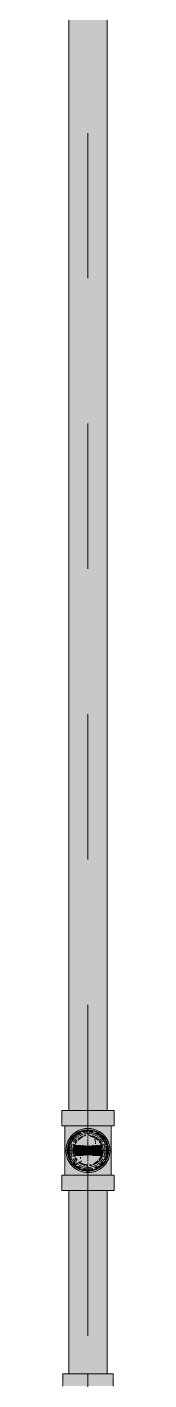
# Model space of a CAD drawing. Header units: millimetres. Extents: x -4000 to 187956, y -58990 to 162485.
# Drawn here: x 96721 to 96779, y 128199 to 129678 of the extents above; entities that cross this region are included whole.
import ezdxf

# ---------------------------------------------------------------- set-up
doc = ezdxf.new("R2010")
doc.units = ezdxf.units.MM
doc.linetypes.add('Dash 1_16_', pattern=[317.5, 158.75, -158.75])
for name, color, linetype, lineweight in [('F-SPRN', 3, 'Continuous', 9), ('P-PIPE', 3, 'Continuous', 9), ('P-PIPE-CNTR', 3, 'Continuous', 9)]:
    doc.layers.add(name, color=color, linetype=linetype, lineweight=lineweight)

# ---------------------------------------------------------------- blocks, each defined once
blk = doc.blocks.new('Sprinkler_Up - DN20-V365-FFS - TANG 1')
at = {"layer": 'F-SPRN', "transparency": 33554534}
for points in [[(-4.6, 0), (-1.7, 2.9), (-1.2, 3.5), (-0.6, 4), (0.6, 4), (1.2, 3.5), (1.7, 2.9), (4.6, 0), (22.2, 0), (18, 13.1), (6.9, 21.2), (-6.9, 21.2), (-18, 13.1), (-22.2, 0), (-13.5, 0)], [(0, -16.7), (4.3, -16.1), (11.8, -11.8), (16.1, -4.3), (16.1, 4.3), (11.8, 11.8), (8.3, 14.4), (-2.4, 16.4), (-4.3, 16.1), (-11.8, 11.8), (-16.1, 4.3), (-16.1, -4.3), (-11.8, -11.8), (-8.3, -14.4), (-2.4, -16)], [(0, -15.6), (7.8, -13.5), (13.5, -7.8), (15.1, -4), (15.1, 4), (13.5, 7.8), (7.8, 13.5), (0, 15.6), (-7.8, 13.5), (-11, 11), (-15.1, 4), (-15.1, -4), (-11, -11), (-7.8, -13.5), (-2.4, -15)], [(-6.9, -21.2), (6.9, -21.2), (18, -13.1), (22.2, 0), (3.9, -0.7), (1.7, -2.9), (1.2, -3.5), (0.6, -4), (-0.6, -4), (-1.2, -3.5), (-1.7, -2.9), (-4.6, 0), (-22.2, 0), (-18, -13.1), (-12.4, -17.1)], [(-10.9, -5.5), (-10.9, 5.4), (-14.5, 5.4), (-14.5, -5.5)], [(-7.7, -5.5), (-7.7, 5.4), (-10.9, 5.4), (-10.9, -5.5)], [(0, -5.5), (0, 5.4), (-7.7, 5.4), (-7.7, -5.5), (-2.4, -5.5)], [(-5.7, 0), (5.7, 0), (2.9, 4.9), (-2.9, 4.9)], [(-2.4, -4.9), (2.9, -4.9), (5.7, 0), (-5.7, 0), (-2.9, -4.9)], [(-4.6, 0), (4.6, 0), (0, 4.6), (-2.4, 2.2)], [(0, -4.6), (4.6, 0), (-4.6, 0), (-2.4, -2.2)], [(0, -2.6), (1.3, 0), (-1.8, 0)], [(-1.3, 0), (1.8, 0), (0, 2.6), (-0.7, 1.2)], [(7.7, -5.5), (7.7, 5.4), (0, 5.4), (0, -5.5)], [(10.9, -5.5), (10.9, 5.4), (7.7, 5.4), (7.7, -5.5)], [(14.5, -5.5), (14.5, 5.4), (10.9, 5.4), (10.9, -5.5)]]:
    blk.add_hatch(color=1, dxfattribs=at).paths.add_polyline_path(points)
at = {"layer": 'F-SPRN', "color": 1}
for p, q in [((-11.5, 5.4), (-14.5, 5.4)), ((-14.5, 5.4), (-11.3, 5.4)), ((-14.5, 5.4), (-14.5, 3.7)), ((-14.5, 3.3), (-14.5, 0)), ((-11.5, 5.4), (-11.5, 4)), ((-10.9, 1.9), (-10.9, 3.6)), ((-10.8, 5.4), (-8, 5.4)), ((-8.1, 5.4), (-10.8, 5.4)), ((-8.1, 5.4), (-8.1, 2.8)), ((-8.1, 2.5), (-8.1, 0.7)), ((-7.7, 4.8), (-7.7, 2.7)), ((-7.7, 4.8), (-7.7, 2.7)), ((-7.7, 2.1), (-7.7, 0.5)), ((-7.7, 2.1), (-7.7, 0.5)), ((-6.7, 5.4), (-4.7, 5.4)), ((-5.8, 3.8), (-5.8, 2.2)), ((-2.1, 0), (-2.1, 0)), ((-2.1, 0), (-2.1, -0.1)), ((0, 2.1), (-0.1, 2.1)), ((2.1, 0), (2.1, 0.1)), ((2.1, 0), (2.1, 0)), ((4.7, 5.4), (6.5, 5.4)), ((7.7, 5.4), (10.8, 5.4)), ((7.7, 5.2), (7.7, 2.7)), ((7.7, 5.2), (7.7, 2.7)), ((10.8, 5.4), (8.1, 5.4)), ((8.1, 5.4), (8.1, 2.8)), ((8.1, 2.5), (8.1, 1.2)), ((10.9, 5.4), (14.5, 5.4)), ((10.9, 3.6), (10.9, 1.2)), ((14.5, 5.4), (11.5, 5.4)), ((11.5, 5.4), (11.5, 4)), ((11.5, 3), (11.5, 1.2)), ((14.5, 5.4), (14.5, 1.3)), ((14.5, 1.2), (14.5, -5.5)), ((-14.5, -1.3), (-14.5, -3.7)), ((-11.1, -5.5), (-14.5, -5.5)), ((-14.5, -5.5), (-11.5, -5.5)), ((-10.9, -2.6), (-10.9, -1.3)), ((-10.8, -5.5), (-8.1, -5.5)), ((-7.8, -5.5), (-10.8, -5.5)), ((-8.1, -4.2), (-8.1, -5.5)), ((-7.7, -2.7), (-7.7, -4)), ((-7.7, -2.7), (-7.7, -4)), ((-7, -5.5), (-5.8, -5.5)), ((-4.8, -5.5), (-7, -5.5)), ((-5.8, -2.3), (-5.8, -3.8)), ((-2.1, -0.3), (-2, -0.4)), ((-2, -0.4), (-2, -0.5)), ((-2, -0.5), (-2, -0.6)), ((-2, -0.6), (-2, -0.7)), ((-2, -0.7), (-1.9, -0.7)), ((-1.9, -0.7), (-1.9, -0.8)), ((-1.9, -0.8), (-1.9, -0.9)), ((-1.9, -0.9), (-1.8, -1)), ((-1.8, -1), (-1.8, -1.1)), ((-1.8, -1), (-1.8, -1)), ((-1.8, -1.1), (-1.7, -1.2)), ((-1.7, -1.2), (-1.6, -1.3)), ((-1.7, -1.2), (-1.7, -1.2)), ((-1.6, -1.3), (-1.6, -1.4)), ((-1.6, -1.4), (-1.5, -1.4)), ((-1.5, -1.4), (-1.4, -1.5)), ((-1.4, -1.5), (-1.3, -1.6)), ((-1.4, -1.5), (-1.4, -1.5)), ((-1.3, -1.6), (-1.3, -1.7)), ((-1.3, -1.7), (-1.2, -1.7)), ((-1.2, -1.7), (-1.1, -1.7)), ((-1.1, -1.7), (-1.1, -1.8)), ((-1.1, -1.8), (-1, -1.8)), ((-1, -1.8), (-0.9, -1.9)), ((-0.9, -1.9), (-0.8, -1.9)), ((-0.8, -1.9), (-0.7, -2)), ((-0.8, -1.9), (-0.8, -1.9)), ((-0.7, -2), (-0.6, -2)), ((-0.6, -2), (-0.5, -2)), ((-0.5, -2), (-0.4, -2)), ((-0.4, -2), (-0.3, -2.1)), ((-0.4, -2), (-0.4, -2)), ((-0.3, -2.1), (-0.2, -2.1)), ((-0.2, -2.1), (-0.1, -2.1)), ((-0.1, -2.1), (0, -2.1)), ((0, -2.1), (0.1, -2.1)), ((0.1, -2.1), (0.2, -2.1)), ((0.1, -2.1), (0.1, -2.1)), ((0.2, -2.1), (0.3, -2.1)), ((0.3, -2.1), (0.4, -2)), ((0.4, -2), (0.5, -2)), ((0.5, -2), (0.6, -2)), ((0.6, -2), (0.7, -2)), ((0.6, -2), (0.6, -2)), ((0.7, -2), (0.8, -1.9)), ((0.8, -1.9), (0.9, -1.9)), ((0.9, -1.9), (1, -1.8)), ((0.9, -1.9), (0.9, -1.9)), ((1, -1.8), (1.1, -1.8)), ((1.1, -1.8), (1.2, -1.7)), ((1.2, -1.7), (1.3, -1.6)), ((1.2, -1.7), (1.2, -1.7)), ((1.3, -1.6), (1.4, -1.6)), ((1.4, -1.5), (1.5, -1.5)), ((1.4, -1.6), (1.4, -1.5)), ((1.5, -1.4), (1.6, -1.3)), ((1.5, -1.5), (1.5, -1.4)), ((1.6, -1.3), (1.7, -1.2)), ((1.6, -1.3), (1.6, -1.3)), ((1.7, -1.1), (1.8, -1.1)), ((1.7, -1.2), (1.7, -1.1)), ((1.8, -1), (1.9, -0.9)), ((1.8, -1.1), (1.8, -1)), ((1.9, -0.8), (2, -0.7)), ((1.9, -0.8), (1.9, -0.8)), ((1.9, -0.9), (1.9, -0.8)), ((2, -0.4), (2.1, -0.3)), ((2, -0.5), (2, -0.4)), ((2, -0.5), (2, -0.5)), ((2, -0.6), (2, -0.5)), ((2, -0.7), (2, -0.6)), ((2.1, -0.1), (2.1, 0)), ((2.1, -0.2), (2.1, -0.1)), ((2.1, -0.3), (2.1, -0.2)), ((7, -5.5), (4.8, -5.5)), ((5.8, -2.2), (5.8, -3.8)), ((5.8, -5.5), (7, -5.5)), ((7.7, -0.5), (7.7, -2.3)), ((7.7, -0.5), (7.7, -2.3)), ((7.7, -2.7), (7.7, -5.4)), ((7.7, -2.7), (7.7, -5.4)), ((10.8, -5.5), (7.7, -5.5)), ((8.1, -0.4), (8.1, -2.5)), ((8.1, -2.8), (8.1, -5.5)), ((8.1, -5.5), (10.8, -5.5)), ((10.9, -0.2), (10.9, -3.6)), ((14.5, -5.5), (10.9, -5.5)), ((11.5, -0.2), (11.5, -3)), ((11.5, -4), (11.5, -5.5)), ((11.5, -5.5), (14.5, -5.5))]:
    blk.add_line(p, q, dxfattribs=at)
at = {"layer": 'F-SPRN', "color": 1, "flags": 128}
for points in [[(-0.6, 2), (-0.7, 2), (-0.8, 1.9), (-0.9, 1.9), (-0.9, 1.9), (-1, 1.8), (-1.1, 1.8), (-1.2, 1.7), (-1.2, 1.7), (-1.3, 1.6), (-1.4, 1.6), (-1.4, 1.5), (-1.5, 1.5), (-1.5, 1.4), (-1.6, 1.3), (-1.6, 1.3), (-1.7, 1.2), (-1.7, 1.1), (-1.8, 1.1), (-1.8, 1), (-1.9, 0.9), (-1.9, 0.8), (-1.9, 0.8), (-2, 0.7), (-2, 0.6), (-2, 0.5), (-2, 0.5), (-2, 0.4), (-2.1, 0.3), (-2.1, 0.2), (-2.1, 0.1), (-2.1, 0)], [(-0.5, 2), (-0.6, 2), (-0.6, 2)], [(-0.1, 2.1), (-0.1, 2.1), (-0.2, 2.1), (-0.3, 2.1), (-0.4, 2), (-0.5, 2)], [(2.1, 0.1), (2.1, 0.2), (2.1, 0.2), (2.1, 0.3), (2, 0.4), (2, 0.5), (2, 0.6), (2, 0.7), (1.9, 0.7), (1.9, 0.8), (1.9, 0.9), (1.8, 1), (1.8, 1), (1.8, 1.1), (1.7, 1.2), (1.7, 1.2), (1.6, 1.3), (1.6, 1.4), (1.5, 1.4), (1.4, 1.5), (1.4, 1.5), (1.3, 1.6), (1.3, 1.7), (1.2, 1.7), (1.1, 1.7), (1.1, 1.8), (1, 1.8), (0.9, 1.9), (0.8, 1.9), (0.8, 1.9), (0.7, 2), (0.6, 2), (0.5, 2), (0.4, 2), (0.4, 2), (0.3, 2.1), (0.2, 2.1), (0.1, 2.1), (0, 2.1)], [(-2.1, -0.1), (-2.1, -0.2), (-2.1, -0.2), (-2.1, -0.3)]]:
    blk.add_lwpolyline(points, dxfattribs=at)
at = {"layer": 'F-SPRN', "color": 1}
for radius, start, end in [(22.2, 360, 180), (21.9, 126.6942, 143.2701), (21.9, 108.2621, 125.7507), (16.7, 106.5995, 120), (16.7, 106.5995, 120), (21.9, 99.348, 107.901), (16.7, 98.2805, 105), (16.7, 98.2805, 105), (21.9, 90.145, 98.8503), (16.7, 83.0684, 90), (16.7, 83.0684, 90), (21.9, 72.5583, 89.4624), (15.6, 75.573, 80.5892), (15.6, 75.573, 80.5892), (15.6, 67.5614, 74.5481), (15.6, 67.5614, 74.5481), (16.7, 60, 75), (16.7, 60, 75), (21.9, 54.2493, 71.7379), (21.9, 36.7299, 53.3058), (21.9, 165.6773, 179.2615), (21.9, 144.7698, 164.8151), (16.7, 167.6802, 180), (16.7, 167.6802, 180), (16.7, 155.3879, 164.9693), (16.7, 155.3879, 164.9693), (15.6, 166.4265, 180), (15.6, 166.4265, 180), (15.6, 150.9409, 165), (15.6, 159.6139, 165), (16.7, 136.7213, 149.931), (16.7, 136.7213, 149.931), (15.6, 150.9409, 156.3845), (15.6, 138.4214, 150), (15.6, 138.4214, 150), (16.7, 121.4181, 130.5751), (16.7, 121.4181, 130.5751), (15.6, 120.5262, 133.2078), (15.6, 120.5262, 133.2078), (15.6, 114.4363, 119.9813), (15.6, 114.4363, 119.9813), (4.63, 155.7832, 180), (4.63, 155.7832, 180), (4.63, 109.0192, 136.335), (4.63, 109.0192, 136.335), (5.71, 115.0275, 120), (2.56, 173.7923, 180), (2.56, 173.7923, 180), (2.56, 138.2736, 173.7923), (2.56, 138.2736, 173.7923), (2.04, 127.7684, 180), (2.04, 90, 127.7684), (4.63, 23.0737, 90), (4.63, 23.0737, 90), (3.81, 57.0577, 90), (2.56, 41.7264, 90), (2.56, 41.7264, 90), (2.04, 52.2316, 90), (15.6, 60.0187, 65.5637), (15.6, 60.0187, 65.5637), (15.6, 46.7922, 60), (15.6, 46.7922, 60), (16.7, 49.4249, 58.5819), (16.7, 49.4249, 58.5819), (15.6, 30, 41.5786), (15.6, 30, 41.5786), (16.7, 30, 43.2787), (16.7, 30, 43.2787), (15.6, 23.6155, 29.5646), (15.6, 15, 29.5646), (15.6, 15, 20.3861), (16.7, 15, 24.6121), (16.7, 15, 24.6121), (15.6, 8.708, 13.6618), (15.6, 8.708, 13.6618), (15.6, 360, 4.4051), (15.6, 0, 4.4051), (16.7, 360, 12.3198), (16.7, 0, 12.3198), (21.9, 15.1849, 35.2302), (21.9, 3.3163, 14.3227), (22.2, 180, 360), (21.9, 180.7385, 194.3227), (21.9, 195.1849, 215.2302), (21.9, 216.7299, 233.3058), (16.7, 180, 192.3198), (16.7, 180, 192.3198), (16.7, 195.0307, 204.6121), (16.7, 195.0307, 204.6121), (15.6, 181.9082, 193.6618), (15.6, 181.9082, 193.6618), (15.6, 197.3339, 209.5646), (15.6, 197.3339, 209.5646), (16.7, 210.069, 223.2787), (16.7, 210.069, 223.2787), (15.6, 212.5472, 221.5786), (15.6, 212.5472, 221.5786), (16.7, 229.4249, 238.5819), (16.7, 229.4249, 238.5819), (15.6, 233.795, 240), (15.6, 233.795, 240), (16.7, 240, 255), (16.7, 240, 255), (15.6, 240.0187, 254.5481), (15.6, 240.0187, 254.5481), (4.63, 197.9592, 0), (4.63, 197.9592, 270), (5.71, 240, 244.9725), (2.56, 180, 186.2077), (2.56, 180, 186.2077), (2.56, 191.1677, 270), (2.56, 191.1677, 270), (3.81, 237.0577, 360), (2.04, 190.4703, 270), (4.63, 270, 360), (2.04, 270, 0), (2.56, 270, 0), (2.56, 270, 360), (16.7, 286.5995, 300), (16.7, 286.5995, 300), (15.6, 294.4363, 299.9813), (15.6, 294.4363, 299.9813), (15.6, 300, 313.2078), (15.6, 300, 313.2078), (16.7, 301.4181, 310.5751), (16.7, 301.4181, 310.5751), (15.6, 318.4214, 330), (15.6, 318.4214, 330), (16.7, 316.7213, 330), (16.7, 316.7213, 330), (21.9, 306.6942, 323.2701), (15.6, 330.4354, 345), (15.6, 330.4354, 336.3845), (15.6, 339.6139, 345), (15.6, 346.3382, 360), (15.6, 346.3382, 360), (16.7, 335.3879, 345), (16.7, 335.3879, 345), (16.7, 347.6802, 360), (16.7, 347.6802, 360), (21.9, 324.7698, 344.8151), (21.9, 345.6773, 359.2615), (21.9, 234.9759, 251.7379), (21.9, 252.5583, 269.4624), (15.6, 255, 260.5892), (15.6, 255, 260.5892), (15.6, 261.1539, 267.64), (15.6, 261.1539, 267.64), (16.7, 263.0684, 270), (16.7, 263.0684, 270), (21.9, 270.145, 278.8503), (15.6, 275.5762, 280.6843), (15.6, 275.5762, 280.6843), (16.7, 276.4143, 285), (16.7, 276.4143, 285), (21.9, 279.348, 287.901), (21.9, 288.2621, 305.0241)]:
    blk.add_arc((0, 0), radius, start, end, dxfattribs=at)
blk = doc.blocks.new('Steel_Transition_Threaded_HoaPhat - Standard-V368-FFS - TANG 1')
at = {"layer": 'P-PIPE', "lineweight": 13, "transparency": 33554534}
h = blk.add_hatch(color=1, dxfattribs=at)
h.paths.add_polyline_path([(96750, 128427.6), (96755.8, 128428.4), (96764.4, 128433), (96765.9, 128434.2), (96769.5, 128438.8), (96771.7, 128444.3), (96772.3, 128451.3), (96771.7, 128455.9), (96769.5, 128461.3), (96765.9, 128466), (96761.3, 128469.6), (96755.8, 128471.8), (96750, 128472.6), (96744.2, 128471.8), (96738.7, 128469.5), (96734.1, 128466), (96730.5, 128461.3), (96728.3, 128455.9), (96727.5, 128450.1), (96728.3, 128444.3), (96730.5, 128438.8), (96735.6, 128433), (96738.8, 128430.6), (96744.2, 128428.4)])
h.paths.add_polyline_path([(96750, 128430), (96744.8, 128430.7), (96739.5, 128433), (96735.8, 128435.9), (96732.6, 128440), (96730.6, 128444.9), (96729.9, 128450.1), (96730.6, 128455.3), (96732.6, 128460.1), (96735.8, 128464.3), (96740, 128467.5), (96745, 128469.5), (96750, 128470.2), (96755.2, 128469.5), (96760.1, 128467.5), (96764.2, 128464.3), (96767.4, 128460.1), (96769.9, 128451.3), (96770.1, 128450.1), (96769.4, 128444.9), (96767.4, 128440), (96764.2, 128435.9), (96760.1, 128432.7), (96755.2, 128430.7)])
for points in [[(96750, 128430), (96750, 128433.7), (96741.8, 128435.9), (96735.8, 128441.9), (96733.6, 128450.1), (96735.8, 128458.3), (96741.8, 128464.3), (96750, 128466.5), (96750, 128470.2), (96744.8, 128469.5), (96740, 128467.5), (96735.8, 128464.3), (96732.6, 128460.1), (96730.6, 128455.3), (96729.9, 128450.1), (96730.6, 128444.9), (96732.6, 128440), (96735.8, 128435.9), (96740, 128432.7), (96744.8, 128430.7)], [(96750, 128431.6), (96756.7, 128433), (96759.3, 128434.1), (96763.1, 128437), (96766, 128440.8), (96767.9, 128445.3), (96768.3, 128451.3), (96767.9, 128454.9), (96766, 128459.3), (96763.1, 128463.2), (96759.3, 128466.1), (96754.8, 128468), (96747.6, 128468.3), (96745.2, 128468), (96740.8, 128466.1), (96736.9, 128463.2), (96734, 128459.3), (96732.1, 128454.9), (96731.5, 128450.1), (96732.1, 128445.3), (96734, 128440.8), (96736.9, 128437), (96743.3, 128433), (96745.2, 128432.2)], [(96750, 128430), (96755.2, 128430.7), (96760.5, 128433), (96764.2, 128435.9), (96767.4, 128440), (96769.4, 128444.9), (96769.9, 128451.3), (96769.4, 128455.3), (96767.4, 128460.1), (96764.2, 128464.3), (96760.1, 128467.5), (96755, 128469.5), (96750, 128469.5), (96750, 128466.5), (96758.2, 128464.3), (96764.2, 128458.3), (96766.4, 128450.1), (96764.2, 128441.9), (96758.2, 128435.9), (96750, 128433)]]:
    blk.add_hatch(color=1, dxfattribs=at).paths.add_polyline_path(points)
at = {"layer": 'P-PIPE', "color": 20, "lineweight": 13}
for radius, start, end in [(22.5, 90, 270), (22.5, 90, 120), (22.5, 270, 90), (22.5, 60, 90), (22.5, 150, 165), (22.5, 120.1908, 150), (20.1, 150, 162.7449), (18.5, 157.6232, 165), (18.5, 157.6232, 165), (20.1, 128.8856, 148.1553), (18.5, 136.4297, 150), (18.5, 136.4297, 150), (16.4, 143.5463, 150), (18.5, 123.4976, 133.2041), (18.5, 123.4976, 133.2041), (20.1, 109.6859, 125.0043), (22.5, 120, 120.1908), (16.4, 121.0738, 128.0319), (18.5, 106.819, 120), (18.5, 106.819, 120), (16.4, 113.4045, 120), (16.4, 107.4657, 111.9681), (20.1, 104.4527, 105), (20.1, 100.9975, 104.4527), (18.5, 97.6289, 103.2046), (18.5, 97.6289, 103.2046), (16.4, 98.4162, 104.6042), (20.1, 90.5246, 98.5089), (18.5, 91.4353, 97.4608), (18.5, 91.4353, 97.4608), (18.5, 78.0986, 90), (18.5, 78.0986, 90), (20.1, 75.5473, 87.9279), (18.5, 60, 75), (18.5, 60, 75), (16.4, 66.9681, 72.9388), (20.1, 75, 75.5473), (20.1, 60, 75), (16.4, 60.5934, 66.5955), (20.1, 54.9957, 60), (18.5, 46.7959, 56.5024), (18.5, 46.7959, 56.5024), (22.5, 59.8092, 60), (22.5, 30, 59.8092), (20.1, 31.8447, 51.1144), (18.5, 30, 43.5703), (18.5, 30, 43.5703), (18.5, 15, 22.3768), (18.5, 15, 22.3768), (20.1, 17.2551, 30), (22.5, 15, 30), (22.5, 165, 180), (22.5, 180, 210), (20.1, 166.0499, 193.9501), (20.1, 197.2551, 210), (18.5, 166.5939, 193.4061), (18.5, 166.5939, 180), (18.5, 180, 193.4061), (18.5, 195, 202.3768), (18.5, 195, 202.3768), (16.4, 180.8106, 191.4533), (16.4, 168.5467, 175.1607), (16.4, 158.0319, 163.506), (16.4, 210.6635, 216.4537), (22.5, 300, 0), (16.4, 338.0319, 342.8691), (16.4, 351.9681, 0), (16.4, 0, 4.191), (18.5, 337.6232, 345), (18.5, 337.6232, 345), (20.1, 330, 342.7449), (18.5, 346.5939, 13.4061), (18.5, 0, 13.4061), (18.5, 346.5939, 0), (20.1, 4.1755, 13.9501), (20.1, 346.0499, 3.4196), (22.5, 0, 15), (22.5, 210, 240), (20.1, 211.8447, 231.1144), (18.5, 210, 223.5703), (18.5, 210, 223.5703), (18.5, 226.7959, 236.5024), (18.5, 226.7959, 236.5024), (22.5, 240, 255), (20.1, 238.4084, 255), (18.5, 240, 248.4953), (18.5, 240, 248.4953), (16.4, 240, 246.5955), (18.5, 248.8886, 255), (18.5, 248.8886, 255), (22.5, 255, 270), (20.1, 255.0607, 267.9279), (18.5, 258.0986, 270), (18.5, 258.0986, 270), (16.4, 264.1652, 268.506), (22.5, 270, 285), (20.1, 270.5246, 278.5089), (18.5, 271.4353, 283.2046), (18.5, 271.4353, 283.2046), (16.4, 276.2132, 283.9063), (20.1, 280.9975, 285), (16.4, 287.4657, 291.9681), (18.5, 286.819, 291.1114), (18.5, 286.819, 291.1114), (22.5, 285, 300), (16.4, 293.5463, 300), (18.5, 291.5047, 300), (18.5, 291.5047, 300), (20.1, 289.6859, 301.5916), (18.5, 303.4976, 313.2041), (18.5, 303.4976, 313.2041), (20.1, 308.8856, 328.1553), (18.5, 316.4297, 330), (18.5, 316.4297, 330)]:
    blk.add_arc((96750, 128450.1), radius, start, end, dxfattribs=at)

msp = doc.modelspace()

# ---------------------------------------------------------------- hatches: boundary and pattern name
at = {"layer": 'P-PIPE', "transparency": 33554534}
for points in [[(96750, 128493.7), (96750, 131149.4), (96728.9, 131149.4), (96729.6, 128493.7), (96744.5, 128493.7)], [(96750, 128493.7), (96771.1, 128493.7), (96770.4, 131149.4), (96750, 131149.4), (96750, 128506)], [(96729.8, 128477), (96750, 128477), (96750, 128493.7), (96721.4, 128493.7), (96722.4, 128477), (96725.2, 128477)], [(96778.6, 128477), (96777.7, 128493.7), (96750, 128493.7), (96750, 128477), (96777.7, 128477)], [(96728.1, 128423.1), (96750, 128423.1), (96750, 128428.9), (96740.8, 128431.3), (96733.9, 128436.8), (96731.7, 128439.4), (96729.2, 128446.2), (96729.2, 128454), (96733.9, 128463.4), (96737.7, 128467), (96744.3, 128470.2), (96750, 128471.2), (96750, 128477), (96724.7, 128477), (96725.6, 128423.1)], [(96750, 128426), (96756.2, 128426.8), (96762.1, 128429.2), (96767.1, 128433), (96770.9, 128438), (96773.3, 128443.8), (96774, 128451.3), (96773.3, 128456.3), (96770.9, 128462.1), (96763.9, 128469.5), (96762.1, 128471), (96756.2, 128473.4), (96750, 128474.2), (96743.8, 128473.4), (96736.1, 128469.5), (96733, 128467.1), (96729.1, 128462.1), (96726.7, 128456.3), (96725.9, 128450.1), (96726.7, 128443.8), (96729.1, 128438), (96733, 128433), (96737.9, 128429.2), (96743.8, 128426.8)], [(96771.9, 128423.1), (96775.3, 128423.1), (96774.4, 128477), (96750, 128477), (96750, 128471.2), (96759.2, 128468.9), (96766.1, 128463.4), (96768.3, 128460.7), (96770.8, 128451.3), (96770.8, 128446.2), (96766.1, 128436.8), (96762, 128433), (96755.7, 128430), (96750, 128428.9), (96750, 128423.1), (96767.9, 128423.1)], [(96741.7, 128435.6), (96742.8, 128437.6), (96741.7, 128441.7), (96742.8, 128445.9), (96745.8, 128449), (96757.2, 128454.3), (96758.4, 128458.4), (96757.2, 128462.6), (96755.9, 128464.3), (96750, 128466.8), (96741.7, 128464.6), (96735.5, 128458.4), (96733.3, 128450.1), (96735.5, 128441.7), (96738.2, 128438.3)], [(96750, 128433.4), (96758.4, 128435.6), (96761.8, 128438.3), (96766.1, 128445.8), (96766.1, 128454.4), (96761.8, 128461.9), (96758.4, 128464.6), (96747.6, 128466.5), (96745.7, 128466.2), (96738.2, 128461.9), (96733.9, 128454.4), (96733.9, 128445.8), (96738.2, 128438.3), (96741.7, 128435.6), (96747.6, 128434)], [(96729.8, 128406.4), (96750, 128406.4), (96750, 128423.1), (96721.4, 128423.1), (96722.4, 128406.4), (96725.2, 128406.4)], [(96778.6, 128406.4), (96777.7, 128423.1), (96750, 128423.1), (96750, 128406.4), (96777.7, 128406.4)], [(96744.5, 128206), (96750, 128206), (96750, 128406.4), (96728.9, 128406.4), (96729.6, 128206), (96739.5, 128206)], [(96750, 128206), (96771.1, 128206), (96770.4, 128406.4), (96750, 128406.4), (96750, 128360)], [(96730.7, 128192.7), (96777.4, 128192.7), (96776.4, 128206), (96722.7, 128206), (96723.6, 128192.7), (96726.3, 128192.7)]]:
    msp.add_hatch(color=1, dxfattribs=at).paths.add_polyline_path(points)

# ---------------------------------------------------------------- linework, layer by layer
at = {"layer": 'P-PIPE', "color": 20, "lineweight": 13}
for p, q in [((96728.9, 131149.4), (96728.9, 128493.7)), ((96771.1, 128493.7), (96771.1, 131149.4)), ((96721.4, 128493.7), (96721.4, 128477)), ((96722.4, 128493.7), (96721.4, 128493.7)), ((96750, 128493.7), (96721.4, 128493.7)), ((96728.8, 128493.7), (96722.4, 128493.7)), ((96728.9, 128493.7), (96729.6, 128493.7)), ((96729.7, 128493.7), (96735.1, 128493.7)), ((96735, 128493.7), (96729.8, 128493.7)), ((96735.6, 128493.7), (96764.4, 128493.7)), ((96742.6, 128493.7), (96735.7, 128493.7)), ((96750, 128493.7), (96742.6, 128493.7)), ((96757.4, 128493.7), (96750, 128493.7)), ((96778.6, 128493.7), (96750, 128493.7)), ((96764.3, 128493.7), (96757.4, 128493.7)), ((96764.9, 128493.7), (96768.3, 128493.7)), ((96770.2, 128493.7), (96765, 128493.7)), ((96768.3, 128493.7), (96770.3, 128493.7)), ((96770.4, 128493.7), (96771.1, 128493.7)), ((96778.6, 128493.7), (96771.2, 128493.7)), ((96778.6, 128477), (96778.6, 128493.7)), ((96721.4, 128477), (96722.4, 128477)), ((96721.4, 128477), (96750, 128477)), ((96722.4, 128477), (96724.6, 128477)), ((96724.7, 128477), (96724.7, 128423.1)), ((96725.6, 128477), (96724.7, 128477)), ((96725.6, 128477), (96724.7, 128477)), ((96725.5, 128477), (96729.8, 128477)), ((96728.1, 128477), (96725.6, 128477)), ((96742.6, 128477), (96725.6, 128477)), ((96732.1, 128477), (96728.1, 128477)), ((96729.8, 128477), (96734.7, 128477)), ((96734.6, 128477), (96732.1, 128477)), ((96737.4, 128477), (96735.6, 128477)), ((96735.7, 128477), (96741.9, 128477)), ((96741.9, 128477), (96737.4, 128477)), ((96743.4, 128477), (96750, 128477)), ((96750, 128477), (96743.5, 128477)), ((96750, 128477), (96743.5, 128477)), ((96750, 128477), (96756.6, 128477)), ((96750, 128477), (96778.6, 128477)), ((96756.5, 128477), (96750, 128477)), ((96756.5, 128477), (96750, 128477)), ((96774.4, 128477), (96757.4, 128477)), ((96758.1, 128477), (96764.3, 128477)), ((96762.6, 128477), (96758.1, 128477)), ((96764.4, 128477), (96762.6, 128477)), ((96765.3, 128477), (96770.2, 128477)), ((96767.9, 128477), (96765.4, 128477)), ((96771.9, 128477), (96767.9, 128477)), ((96770.2, 128477), (96774.5, 128477)), ((96774.4, 128477), (96771.9, 128477)), ((96775.3, 128477), (96774.4, 128477)), ((96775.3, 128477), (96774.4, 128477)), ((96775.3, 128423.1), (96775.3, 128477)), ((96775.4, 128477), (96777.7, 128477)), ((96777.7, 128477), (96778.6, 128477)), ((96733, 128433), (96733, 128433)), ((96767.1, 128433), (96767, 128433)), ((96721.4, 128423.1), (96721.4, 128406.4)), ((96724.6, 128423.1), (96721.4, 128423.1)), ((96750, 128423.1), (96721.4, 128423.1)), ((96724.7, 128423.1), (96725.6, 128423.1)), ((96724.7, 128423.1), (96742.6, 128423.1)), ((96729.8, 128423.1), (96725.5, 128423.1)), ((96725.6, 128423.1), (96728.1, 128423.1)), ((96728.1, 128423.1), (96732.1, 128423.1)), ((96734.7, 128423.1), (96729.8, 128423.1)), ((96732.1, 128423.1), (96734.6, 128423.1)), ((96735.6, 128423.1), (96737.4, 128423.1)), ((96741.9, 128423.1), (96735.7, 128423.1)), ((96737.4, 128423.1), (96741.9, 128423.1)), ((96750, 128423.1), (96743.4, 128423.1)), ((96743.5, 128423.1), (96750, 128423.1)), ((96743.5, 128423.1), (96750, 128423.1)), ((96756.6, 128423.1), (96750, 128423.1)), ((96778.6, 128423.1), (96750, 128423.1)), ((96750, 128423.1), (96756.5, 128423.1)), ((96750, 128423.1), (96756.5, 128423.1)), ((96757.4, 128423.1), (96762.6, 128423.1)), ((96764.3, 128423.1), (96758.1, 128423.1)), ((96758.1, 128423.1), (96762.6, 128423.1)), ((96762.6, 128423.1), (96764.4, 128423.1)), ((96762.6, 128423.1), (96774.4, 128423.1)), ((96770.2, 128423.1), (96765.3, 128423.1)), ((96765.4, 128423.1), (96767.9, 128423.1)), ((96767.9, 128423.1), (96771.9, 128423.1)), ((96774.5, 128423.1), (96770.2, 128423.1)), ((96771.9, 128423.1), (96774.4, 128423.1)), ((96774.4, 128423.1), (96775.3, 128423.1)), ((96774.4, 128423.1), (96775.3, 128423.1)), ((96778.6, 128423.1), (96775.4, 128423.1)), ((96778.6, 128406.4), (96778.6, 128423.1)), ((96721.4, 128406.4), (96728.8, 128406.4)), ((96721.4, 128406.4), (96750, 128406.4)), ((96728.9, 128406.4), (96728.9, 128206)), ((96729.6, 128406.4), (96728.9, 128406.4)), ((96735.1, 128406.4), (96729.7, 128406.4)), ((96729.8, 128406.4), (96735, 128406.4)), ((96764.4, 128406.4), (96735.6, 128406.4)), ((96735.7, 128406.4), (96742.6, 128406.4)), ((96742.6, 128406.4), (96750, 128406.4)), ((96750, 128406.4), (96757.4, 128406.4)), ((96750, 128406.4), (96778.6, 128406.4)), ((96757.4, 128406.4), (96764.3, 128406.4)), ((96770.3, 128406.4), (96764.9, 128406.4)), ((96765, 128406.4), (96770.2, 128406.4)), ((96771.1, 128406.4), (96770.4, 128406.4)), ((96771.1, 128206), (96771.1, 128406.4)), ((96771.2, 128406.4), (96774.8, 128406.4)), ((96774.8, 128406.4), (96778.6, 128406.4)), ((96722.7, 128206), (96722.7, 128192.7)), ((96728.7, 128206), (96722.7, 128206)), ((96777.4, 128206), (96722.7, 128206)), ((96728.9, 128206), (96729.6, 128206)), ((96731.7, 128206), (96768.3, 128206)), ((96736.3, 128206), (96731.7, 128206)), ((96742.9, 128206), (96736.3, 128206)), ((96750, 128206), (96742.9, 128206)), ((96757.1, 128206), (96750, 128206)), ((96763.7, 128206), (96757.1, 128206)), ((96768.4, 128206), (96763.7, 128206)), ((96770.4, 128206), (96771.1, 128206)), ((96777.4, 128206), (96771.3, 128206)), ((96777.4, 128192.7), (96777.4, 128206))]:
    msp.add_line(p, q, dxfattribs=at)
for radius, start, end in [(24.1, 90, 225), (24.1, 90, 270), (21.1, 90, 96.9789), (24.1, 60, 90), (24.1, 270, 90), (21.1, 81.9789, 87.7707), (21.1, 156.9789, 165), (21.1, 150, 154.6013), (21.1, 141.9789, 146.1637), (21.1, 137.2293, 141.8404), (21.1, 126.9789, 135), (21.1, 112.0203, 125.8689), (21.1, 99.731, 105), (21.1, 75, 81.9292), (21.1, 62.2293, 66.9789), (21.1, 54.1311, 60), (24.1, 45, 60), (21.1, 38.1596, 53.0211), (21.1, 33.8363, 38.0211), (24.1, 30, 45), (21.1, 25.3987, 30), (21.1, 15, 23.0211), (24.1, 330, 30), (21.1, 173.0708, 177.9758), (21.1, 182.0242, 194.2622), (21.1, 165.7378, 171.9789), (21.1, 195, 201.9789), (21.1, 338.0211, 345), (21.1, 345.7378, 357.7452), (21.1, 3.2498, 12.7707), (21.1, 206.4435, 210), (24.1, 225.0718, 270), (21.1, 219.3488, 231.9789), (21.1, 234.4307, 245.5764), (21.1, 255, 270), (21.1, 270, 278.0211), (24.1, 270, 285), (21.1, 279.731, 285), (24.1, 285, 300), (21.1, 293.0211, 305.5693), (24.1, 300, 314.9282), (21.1, 308.0211, 321.8404), (24.1, 315, 330), (21.1, 330, 334.6013)]:
    msp.add_arc((96750, 128450.1), radius, start, end, dxfattribs=at)
at = {"layer": 'P-PIPE', "color": 1}
for centre, radius, start, end in [((96750, 128450.1), 16.7, 157.579, 164.2722), ((96750, 128458.4), 8.35, 69.0027, 79.2369), ((96750, 128458.4), 8.35, 50.2727, 60.5692), ((96750, 128458.4), 8.35, 20.1285, 29.0413), ((96750, 128458.4), 8.35, 8.0385, 17.9918), ((96750, 128458.4), 8.35, 352.2824, 1.6717), ((96750, 128450.1), 16.7, 46.0317, 57.203), ((96750, 128450.1), 16.7, 32.3031, 45.2846), ((96750, 128450.1), 16.7, 23.314, 31.0974), ((96750, 128450.1), 16.7, 16.9375, 22.421), ((96750, 128450.1), 16.7, 170.1108, 177.203), ((96750, 128450.1), 16.7, 182.797, 189.8892), ((96750, 128450.1), 16.7, 190.2154, 195.2487), ((96750, 128441.7), 8.35, 172.0327, 181.5407), ((96750, 128441.7), 8.35, 131.0366, 150), ((96750, 128441.7), 8.35, 115.6806, 125.5287), ((96750, 128441.7), 8.35, 90, 100.6842), ((96750, 128458.4), 8.35, 270, 280.6842), ((96750, 128458.4), 8.35, 316.3183, 330), ((96750, 128450.1), 16.7, 328.9026, 336.686), ((96750, 128450.1), 16.7, 337.2636, 343.0625), ((96750, 128450.1), 16.7, 350.1108, 355.6907), ((96750, 128450.1), 16.7, 231.8726, 237.203), ((96750, 128441.7), 8.35, 199.9004, 209.0413), ((96750, 128450.1), 16.7, 254.7154, 259.6727), ((96750, 128450.1), 16.7, 264.6626, 270), ((96750, 128450.1), 16.7, 308.1274, 313.9683), ((96750, 128450.1), 16.7, 314.7154, 320.6908)]:
    msp.add_arc(centre, radius, start, end, dxfattribs=at)
at = {"layer": 'P-PIPE-CNTR', "color": 1, "linetype": 'Dash 1_16_'}
for p, q in [((96750, 131149.4), (96750, 128493.7)), ((96750, 131149.4), (96750, 128493.7)), ((96750, 128472.6), (96750, 128475.1)), ((96750, 128471.2), (96750, 128472.6)), ((96750, 128466.8), (96750, 128468.6)), ((96750, 128463.6), (96750, 128465.2)), ((96750, 128459.8), (96750, 128462.6)), ((96750, 128455.5), (96750, 128459.1)), ((96725, 128450.1), (96727.5, 128450.1)), ((96727.8, 128450.1), (96731.5, 128450.1)), ((96731.5, 128450.1), (96733.3, 128450.1)), ((96736.9, 128450.1), (96738.6, 128450.1)), ((96739.1, 128450.1), (96740.4, 128450.1)), ((96740.4, 128450.1), (96742.3, 128450.1)), ((96745.4, 128450.1), (96747.6, 128450.1)), ((96748.7, 128450.1), (96750, 128450.1)), ((96750, 128452.6), (96750, 128454.3)), ((96750, 128450.1), (96750, 128451.3)), ((96750, 128448), (96750, 128450.1)), ((96750, 128450.1), (96751.3, 128450.1)), ((96750, 128445.9), (96750, 128447.5)), ((96750, 128441.1), (96750, 128444.6)), ((96752.4, 128450.1), (96754.6, 128450.1)), ((96755.7, 128450.1), (96763.5, 128450.1)), ((96766.4, 128450.1), (96767.9, 128450.1)), ((96768.5, 128450.1), (96772.2, 128450.1)), ((96772.5, 128450.1), (96775, 128450.1)), ((96750, 128438.1), (96750, 128440.4)), ((96750, 128435), (96750, 128436.5)), ((96750, 128431.6), (96750, 128433)), ((96750, 128430), (96750, 128431.6)), ((96750, 128427.6), (96750, 128428.9)), ((96750, 128425.1), (96750, 128427.6)), ((96750, 128406.4), (96750, 128206)), ((96750, 128406.4), (96750, 128206))]:
    msp.add_line(p, q, dxfattribs=at)
at = {"layer": 'P-PIPE-CNTR', "color": 20, "lineweight": 13}
for p, q in [((96750, 128474.2), (96750, 128493.7)), ((96750, 128471.2), (96750, 128472.6)), ((96750, 128466.8), (96750, 128468.6)), ((96750, 128463.6), (96750, 128465.2)), ((96750, 128459.8), (96750, 128462.6)), ((96750, 128455.5), (96750, 128459.1)), ((96750, 128452.6), (96750, 128454.3)), ((96750, 128450.1), (96750, 128451.3)), ((96750, 128448), (96750, 128450.1)), ((96750, 128445.9), (96750, 128447.5)), ((96750, 128441.1), (96750, 128443.6)), ((96750, 128438.1), (96750, 128440.4)), ((96750, 128435), (96750, 128436.5)), ((96750, 128430), (96750, 128431.6)), ((96750, 128427.6), (96750, 128428.9)), ((96750, 128426), (96750, 128427.6)), ((96750, 128406.4), (96750, 128426)), ((96750, 128157), (96750, 128206))]:
    msp.add_line(p, q, dxfattribs=at)

# ---------------------------------------------------------------- block references
at = {"layer": 'F-SPRN', "color": 1}
msp.add_blockref('Sprinkler_Up - DN20-V365-FFS - TANG 1', (96750, 128450.1), dxfattribs=at)
at = {"layer": 'P-PIPE', "color": 20, "lineweight": 13}
msp.add_blockref('Steel_Transition_Threaded_HoaPhat - Standard-V368-FFS - TANG 1', (0, 0), dxfattribs=at)

doc.saveas('drawing.dxf')
